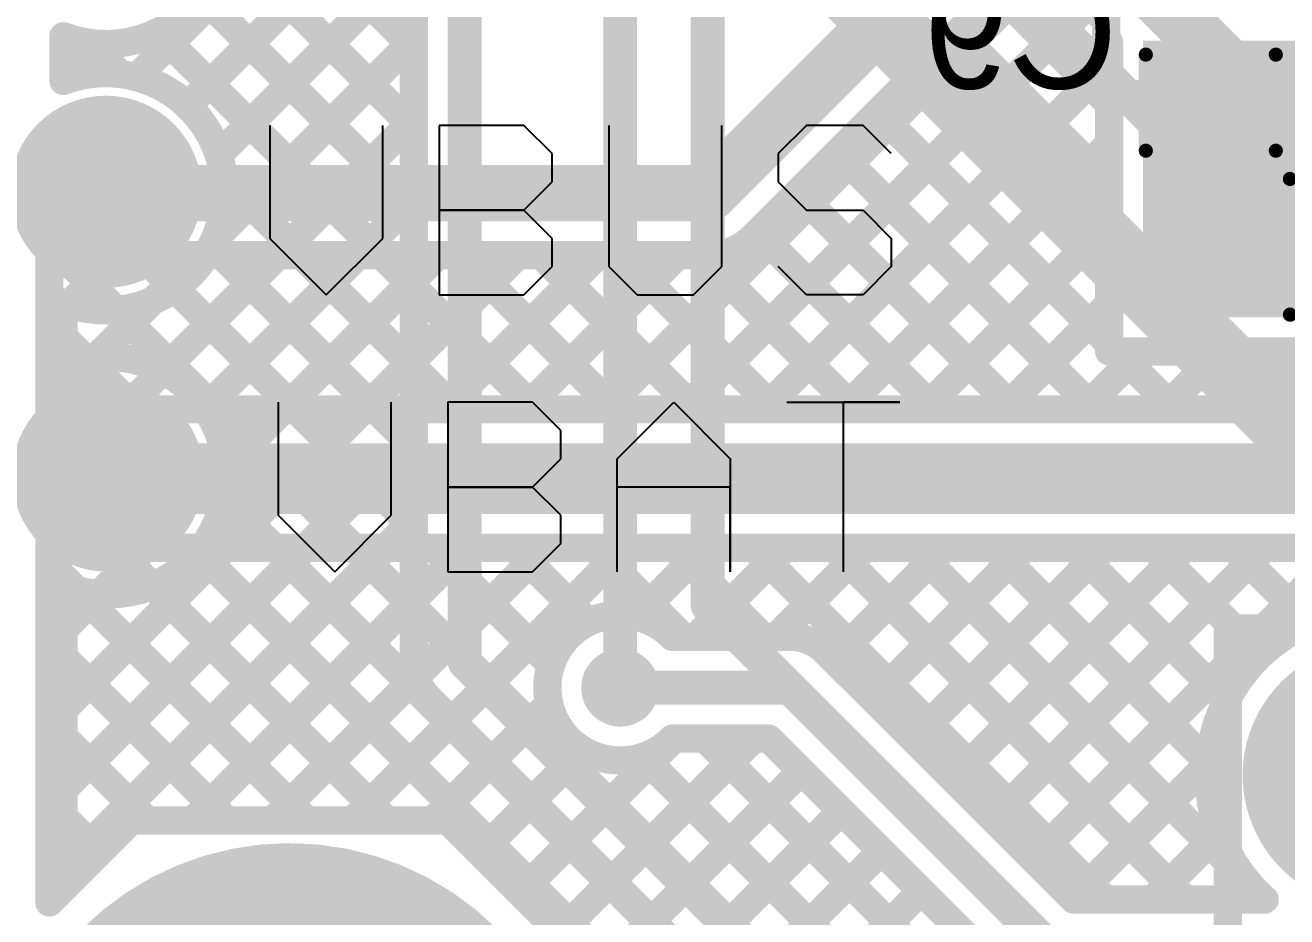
# Model space of a CAD drawing. Header units: millimetres. Extents: x 0.78 to 3.29, y 2.96 to 5.31.
# Drawn here: x 1.0095 to 1.4559, y 3.1559 to 3.4714 of the extents above; entities that cross this region are included whole.
import ezdxf

# ---------------------------------------------------------------- set-up
doc = ezdxf.new("R2010")
doc.units = ezdxf.units.MM
doc.header["$MEASUREMENT"] = 0
for name, color, linetype in [('BottomLayer', 5, 'Continuous'), ('BottomOverlay', 54, 'Continuous'), ('BottomPaste', 16, 'Continuous'), ('BottomSolder', 6, 'Continuous'), ('MultiLayer', 9, 'Continuous'), ('PadHoleLayer', 156, 'Continuous'), ('TopLayer', 1, 'Continuous'), ('TopOverlay', 2, 'Continuous'), ('TopPaste', 8, 'Continuous'), ('TopSolder', 216, 'Continuous'), ('ViaHoleLayer', 16, 'Continuous')]:
    doc.layers.add(name, color=color, linetype=linetype)

# ---------------------------------------------------------------- blocks, each defined once
blk = doc.blocks.new('S______64')
at = {"layer": 'TopLayer', "const_width": 0.03}
blk.add_lwpolyline([(-0.015, 0, 1), (0.015, 0, 1)], format="xyb", close=True, dxfattribs=at)
at = {"layer": 'TopPaste', "const_width": 0.03}
blk.add_lwpolyline([(-0.015, 0, 1), (0.015, 0, 1)], format="xyb", close=True, dxfattribs=at)
at = {"layer": 'TopSolder', "const_width": 0.034}
blk.add_lwpolyline([(-0.017, 0, 1), (0.017, 0, 1)], format="xyb", close=True, dxfattribs=at)
blk = doc.blocks.new('S______65')
at = {"layer": 'TopLayer', "const_width": 0.03}
blk.add_lwpolyline([(-0.015, 0, 1), (0.015, 0, 1)], format="xyb", close=True, dxfattribs=at)
at = {"layer": 'TopPaste', "const_width": 0.03}
blk.add_lwpolyline([(-0.015, 0, 1), (0.015, 0, 1)], format="xyb", close=True, dxfattribs=at)
at = {"layer": 'TopSolder', "const_width": 0.034}
blk.add_lwpolyline([(-0.017, 0, 1), (0.017, 0, 1)], format="xyb", close=True, dxfattribs=at)
blk = doc.blocks.new('C__0603_B_68')
at = {"layer": 'BottomLayer'}
for points in [[(-0.045, 0.0175), (-0.045, -0.0175), (-0.015, 0.0175), (-0.015, -0.0175)], [(0.015, 0.0175), (0.015, -0.0175), (0.045, 0.0175), (0.045, -0.0175)]]:
    blk.add_solid(points, dxfattribs=at)
at = {"layer": 'BottomOverlay', "const_width": 0.005}
for points in [[(-0.05, 0.023), (-0.05, -0.023)], [(-0.05, 0.023), (-0.016, 0.023)], [(0.016, 0.023), (0.05, 0.023)], [(0.05, 0.023), (0.05, -0.023)], [(-0.05, -0.023), (-0.016, -0.023)], [(0.016, -0.023), (0.05, -0.023)]]:
    blk.add_lwpolyline(points, dxfattribs=at)
at = {"layer": 'BottomOverlay', "const_width": 0.0025}
for points in [[(-0.05125, 0.023, 1), (-0.04875, 0.023, 1)], [(-0.05125, 0.023, 1), (-0.04875, 0.023, 1)], [(-0.01725, 0.023, 1), (-0.01475, 0.023, 1)], [(0.01475, 0.023, 1), (0.01725, 0.023, 1)], [(0.04875, 0.023, 1), (0.05125, 0.023, 1)], [(0.04875, 0.023, 1), (0.05125, 0.023, 1)], [(-0.05125, -0.023, 1), (-0.04875, -0.023, 1)], [(-0.05125, -0.023, 1), (-0.04875, -0.023, 1)], [(-0.01725, -0.023, 1), (-0.01475, -0.023, 1)], [(0.01475, -0.023, 1), (0.01725, -0.023, 1)], [(0.04875, -0.023, 1), (0.05125, -0.023, 1)], [(0.04875, -0.023, 1), (0.05125, -0.023, 1)]]:
    blk.add_lwpolyline(points, format="xyb", close=True, dxfattribs=at)
at = {"layer": 'BottomPaste'}
for points in [[(-0.045, 0.0175), (-0.045, -0.0175), (-0.015, 0.0175), (-0.015, -0.0175)], [(0.015, 0.0175), (0.015, -0.0175), (0.045, 0.0175), (0.045, -0.0175)]]:
    blk.add_solid(points, dxfattribs=at)
at = {"layer": 'BottomSolder'}
for points in [[(-0.049, 0.0215), (-0.049, -0.0215), (-0.011, 0.0215), (-0.011, -0.0215)], [(0.011, 0.0215), (0.011, -0.0215), (0.049, 0.0215), (0.049, -0.0215)]]:
    blk.add_solid(points, dxfattribs=at)
blk = doc.blocks.new('TC2030_IDC_69')
at = {"layer": 'BottomSolder', "const_width": 0.004}
for points in [[(-0.102, 0.1, 1), (-0.098, 0.1, 1)], [(0.023, 0.1, 1), (0.027, 0.1, 1)], [(0.098, 0.04, 1), (0.102, 0.04, 1)], [(-0.102, 0, 1), (-0.098, 0, 1)], [(0.098, -0.04, 1), (0.102, -0.04, 1)], [(-0.102, -0.1, 1), (-0.098, -0.1, 1)], [(0.023, -0.1, 1), (0.027, -0.1, 1)]]:
    blk.add_lwpolyline(points, format="xyb", close=True, dxfattribs=at)
at = {"layer": 'PadHoleLayer'}
for points, const_width in [([(-0.12338, 0.1, 1), (-0.07662, 0.1, 1)], 0.04675), ([(0.00162, 0.1, 1), (0.04838, 0.1, 1)], 0.04675), ([(0.09025, 0.04, 1), (0.10975, 0.04, 1)], 0.01951), ([(-0.10975, 0, 1), (-0.09025, 0, 1)], 0.01951), ([(0.09025, -0.04, 1), (0.10975, -0.04, 1)], 0.01951), ([(-0.12338, -0.1, 1), (-0.07662, -0.1, 1)], 0.04675), ([(0.00162, -0.1, 1), (0.04838, -0.1, 1)], 0.04675)]:
    blk.add_lwpolyline(points, format="xyb", close=True, dxfattribs=dict(at, const_width=const_width))
at = {"layer": 'TopLayer', "const_width": 0.01549}
for points in [[(-0.05775, 0.025, 1), (-0.04225, 0.025, 1)], [(-0.00775, 0.025, 1), (0.00775, 0.025, 1)], [(0.04225, 0.025, 1), (0.05775, 0.025, 1)], [(-0.05775, -0.025, 1), (-0.04225, -0.025, 1)], [(-0.05775, -0.025, 1), (-0.04225, -0.025, 1)], [(-0.00775, -0.025, 1), (0.00775, -0.025, 1)], [(0.04225, -0.025, 1), (0.05775, -0.025, 1)]]:
    blk.add_lwpolyline(points, format="xyb", close=True, dxfattribs=at)
at = {"layer": 'TopOverlay', "const_width": 0.01}
for points in [[(-0.152, -0.152), (-0.152, 0.152)], [(0.126, 0.152), (-0.152, 0.152)], [(0.126, -0.152), (0.126, 0.152)], [(0.126, -0.152), (-0.152, -0.152)]]:
    blk.add_lwpolyline(points, dxfattribs=at)
at = {"layer": 'TopOverlay'}
for points, const_width in [([(-0.1545, 0.152, 1), (-0.1495, 0.152, 1)], 0.005), ([(-0.1545, 0.152, 1), (-0.1495, 0.152, 1)], 0.005), ([(0.1235, 0.152, 1), (0.1285, 0.152, 1)], 0.005), ([(0.1235, 0.152, 1), (0.1285, 0.152, 1)], 0.005), ([(-0.0376, -0.057, 1), (-0.0504, -0.057, 1)], 0.01), ([(-0.0529, -0.057, 1), (-0.0479, -0.057, 1)], 0.005), ([(-0.0401, -0.057, 1), (-0.0351, -0.057, 1)], 0.005), ([(-0.1545, -0.152, 1), (-0.1495, -0.152, 1)], 0.005), ([(-0.1545, -0.152, 1), (-0.1495, -0.152, 1)], 0.005), ([(0.1235, -0.152, 1), (0.1285, -0.152, 1)], 0.005), ([(0.1235, -0.152, 1), (0.1285, -0.152, 1)], 0.005)]:
    blk.add_lwpolyline(points, format="xyb", close=True, dxfattribs=dict(at, const_width=const_width))
at = {"layer": 'TopPaste', "const_width": 0.01549}
for points in [[(-0.05775, 0.025, 1), (-0.04225, 0.025, 1)], [(-0.00775, 0.025, 1), (0.00775, 0.025, 1)], [(0.04225, 0.025, 1), (0.05775, 0.025, 1)], [(-0.05775, -0.025, 1), (-0.04225, -0.025, 1)], [(-0.05775, -0.025, 1), (-0.04225, -0.025, 1)], [(-0.00775, -0.025, 1), (0.00775, -0.025, 1)], [(0.04225, -0.025, 1), (0.05775, -0.025, 1)]]:
    blk.add_lwpolyline(points, format="xyb", close=True, dxfattribs=at)
at = {"layer": 'TopSolder'}
for points, const_width in [([(-0.102, 0.1, 1), (-0.098, 0.1, 1)], 0.004), ([(0.023, 0.1, 1), (0.027, 0.1, 1)], 0.004), ([(-0.05975, 0.025, 1), (-0.04025, 0.025, 1)], 0.01949), ([(-0.00975, 0.025, 1), (0.00975, 0.025, 1)], 0.01949), ([(0.04025, 0.025, 1), (0.05975, 0.025, 1)], 0.01949), ([(0.098, 0.04, 1), (0.102, 0.04, 1)], 0.004), ([(-0.102, 0, 1), (-0.098, 0, 1)], 0.004), ([(-0.05975, -0.025, 1), (-0.04025, -0.025, 1)], 0.01949), ([(-0.05975, -0.025, 1), (-0.04025, -0.025, 1)], 0.01949), ([(-0.00975, -0.025, 1), (0.00975, -0.025, 1)], 0.01949), ([(0.04025, -0.025, 1), (0.05975, -0.025, 1)], 0.01949), ([(0.098, -0.04, 1), (0.102, -0.04, 1)], 0.004), ([(-0.102, -0.1, 1), (-0.098, -0.1, 1)], 0.004), ([(0.023, -0.1, 1), (0.027, -0.1, 1)], 0.004)]:
    blk.add_lwpolyline(points, format="xyb", close=True, dxfattribs=dict(at, const_width=const_width))
blk = doc.blocks.new('R__0603_B_94')
at = {"layer": 'BottomLayer'}
for points in [[(-0.045, 0.0175), (-0.045, -0.0175), (-0.015, 0.0175), (-0.015, -0.0175)], [(0.015, 0.0175), (0.015, -0.0175), (0.045, 0.0175), (0.045, -0.0175)]]:
    blk.add_solid(points, dxfattribs=at)
at = {"layer": 'BottomOverlay', "const_width": 0.005}
for points in [[(-0.05, 0.024), (-0.05, -0.024)], [(-0.016, 0.024), (-0.05, 0.024)], [(0.05, 0.024), (0.016, 0.024)], [(0.05, 0.024), (0.05, -0.024)], [(-0.016, -0.024), (-0.05, -0.024)], [(0.05, -0.024), (0.016, -0.024)]]:
    blk.add_lwpolyline(points, dxfattribs=at)
at = {"layer": 'BottomOverlay', "const_width": 0.0025}
for points in [[(-0.05125, 0.024, 1), (-0.04875, 0.024, 1)], [(-0.05125, 0.024, 1), (-0.04875, 0.024, 1)], [(-0.01725, 0.024, 1), (-0.01475, 0.024, 1)], [(0.01475, 0.024, 1), (0.01725, 0.024, 1)], [(0.04875, 0.024, 1), (0.05125, 0.024, 1)], [(0.04875, 0.024, 1), (0.05125, 0.024, 1)], [(-0.05125, -0.024, 1), (-0.04875, -0.024, 1)], [(-0.05125, -0.024, 1), (-0.04875, -0.024, 1)], [(-0.01725, -0.024, 1), (-0.01475, -0.024, 1)], [(0.01475, -0.024, 1), (0.01725, -0.024, 1)], [(0.04875, -0.024, 1), (0.05125, -0.024, 1)], [(0.04875, -0.024, 1), (0.05125, -0.024, 1)]]:
    blk.add_lwpolyline(points, format="xyb", close=True, dxfattribs=at)
at = {"layer": 'BottomPaste'}
for points in [[(-0.045, 0.0175), (-0.045, -0.0175), (-0.015, 0.0175), (-0.015, -0.0175)], [(0.015, 0.0175), (0.015, -0.0175), (0.045, 0.0175), (0.045, -0.0175)]]:
    blk.add_solid(points, dxfattribs=at)
at = {"layer": 'BottomSolder'}
for points in [[(-0.049, 0.0215), (-0.049, -0.0215), (-0.011, 0.0215), (-0.011, -0.0215)], [(0.011, 0.0215), (0.011, -0.0215), (0.049, 0.0215), (0.049, -0.0215)]]:
    blk.add_solid(points, dxfattribs=at)

msp = doc.modelspace()

# ---------------------------------------------------------------- linework, layer by layer
at = {"layer": 'BottomLayer'}
for points, const_width in [([(1.2515, 3.412), (1.3485, 3.509)], 0.02), ([(1.21418, 3.3355), (1.36568, 3.487)], 0.01), ([(1.2671, 3.39648), (1.35762, 3.487)], 0.01), ([(1.24246, 3.3355), (1.38945, 3.48249)], 0.01), ([(1.35361, 3.483), (1.393, 3.44361)], 0.01), ([(1.38297, 3.48193), (1.392, 3.4729)], 0.01), ([(1.392, 3.4655), (1.392, 3.48318)], 0.01), ([(1.33947, 3.46886), (1.393, 3.41533)], 0.01), ([(1.393, 3.356), (1.393, 3.4655)], 0.01), ([(1.27075, 3.3355), (1.393, 3.45775)], 0.01), ([(1.32533, 3.45471), (1.393, 3.38704)], 0.01), ([(1.4015, 3.447), (1.429, 3.447)], 0.01), ([(1.31119, 3.44057), (1.393, 3.35876)], 0.01), ([(1.29903, 3.3355), (1.393, 3.42947)], 0.01), ([(1.29704, 3.42643), (1.38797, 3.3355)], 0.01), ([(1.038, 3.412), (1.2515, 3.412)], 0.02), ([(1.2829, 3.41229), (1.35969, 3.3355)], 0.01), ([(1.32732, 3.3355), (1.393, 3.40118)], 0.01), ([(1.32732, 3.3355), (1.393, 3.40118)], 0.01), ([(1.26876, 3.39815), (1.33141, 3.3355)], 0.01), ([(1.018, 3.32727), (1.018, 3.39573)], 0.01), ([(1.018, 3.39435), (1.07685, 3.3355)], 0.01), ([(1.018, 3.33731), (1.07069, 3.39)], 0.01), ([(1.04483, 3.33586), (1.09897, 3.39)], 0.01), ([(1.05093, 3.3897), (1.10513, 3.3355)], 0.01), ([(1.05144, 3.39), (1.2515, 3.39)], 0.01), ([(1.07276, 3.3355), (1.12726, 3.39)], 0.01), ([(1.07892, 3.39), (1.13342, 3.3355)], 0.01), ([(1.10104, 3.3355), (1.15554, 3.39)], 0.01), ([(1.1072, 3.39), (1.1617, 3.3355)], 0.01), ([(1.12933, 3.3355), (1.18383, 3.39)], 0.01), ([(1.13548, 3.39), (1.18998, 3.3355)], 0.01), ([(1.15761, 3.3355), (1.21211, 3.39)], 0.01), ([(1.16377, 3.39), (1.21827, 3.3355)], 0.01), ([(1.1859, 3.3355), (1.2404, 3.39)], 0.01), ([(1.19205, 3.39), (1.24655, 3.3355)], 0.01), ([(1.22034, 3.39), (1.27484, 3.3355)], 0.01), ([(1.24862, 3.39), (1.30312, 3.3355)], 0.01), ([(1.018, 3.36559), (1.03863, 3.38623)], 0.01), ([(1.3556, 3.3355), (1.393, 3.3729)], 0.01), ([(1.018, 3.36606), (1.04856, 3.3355)], 0.01), ([(1.393, 3.35876), (1.39576, 3.356)], 0.01), ([(1.38389, 3.3355), (1.40439, 3.356)], 0.01), ([(1.393, 3.356), (1.52282, 3.356)], 0.01), ([(1.39576, 3.356), (1.41626, 3.3355)], 0.01), ([(1.41217, 3.3355), (1.43267, 3.356)], 0.01), ([(1.42404, 3.356), (1.44454, 3.3355)], 0.01), ([(1.44045, 3.3355), (1.46095, 3.356)], 0.01), ([(1.45233, 3.356), (1.47283, 3.3355)], 0.01), ([(1.018, 3.33778), (1.02348, 3.3323)], 0.01), ([(1.04602, 3.3355), (1.534, 3.3355)], 0.01), ([(1.038, 3.311), (1.534, 3.311)], 0.025), ([(1.018, 3.161), (1.018, 3.29473)], 0.01), ([(1.018, 3.28074), (1.02564, 3.28838)], 0.01), ([(1.018, 3.25246), (1.05204, 3.2865)], 0.01), ([(1.018, 3.22417), (1.08033, 3.2865)], 0.01), ([(1.018, 3.19589), (1.10861, 3.2865)], 0.01), ([(1.018, 3.1676), (1.1369, 3.2865)], 0.01), ([(1.04197, 3.28553), (1.13749, 3.19)], 0.01), ([(1.04602, 3.2865), (1.52385, 3.2865)], 0.01), ([(1.06868, 3.19), (1.16518, 3.2865)], 0.01), ([(1.06928, 3.2865), (1.34278, 3.013)], 0.01), ([(1.09696, 3.19), (1.19346, 3.2865)], 0.01), ([(1.09756, 3.2865), (1.37106, 3.013)], 0.01), ([(1.12525, 3.19), (1.22175, 3.2865)], 0.01), ([(1.12585, 3.2865), (1.39935, 3.013)], 0.01), ([(1.15413, 3.2865), (1.19553, 3.2451)], 0.01), ([(1.18242, 3.2865), (1.20873, 3.26019)], 0.01), ([(1.2107, 3.2865), (1.2422, 3.255)], 0.01), ([(1.22568, 3.26215), (1.25003, 3.2865)], 0.01), ([(1.23898, 3.2865), (1.27048, 3.255)], 0.01), ([(1.24682, 3.255), (1.27832, 3.2865)], 0.01), ([(1.24682, 3.255), (1.27832, 3.2865)], 0.01), ([(1.26727, 3.2865), (1.39177, 3.162)], 0.01), ([(1.2751, 3.255), (1.3066, 3.2865)], 0.01), ([(1.29542, 3.24704), (1.33489, 3.2865)], 0.01), ([(1.29555, 3.2865), (1.42005, 3.162)], 0.01), ([(1.30956, 3.23289), (1.36317, 3.2865)], 0.01), ([(1.3237, 3.21875), (1.39145, 3.2865)], 0.01), ([(1.32384, 3.2865), (1.44147, 3.16886)], 0.01), ([(1.33785, 3.20461), (1.41974, 3.2865)], 0.01), ([(1.35199, 3.19047), (1.44802, 3.2865)], 0.01), ([(1.35212, 3.2865), (1.4284, 3.21022)], 0.01), ([(1.36613, 3.17632), (1.47631, 3.2865)], 0.01), ([(1.38041, 3.2865), (1.43451, 3.23239)], 0.01), ([(1.40869, 3.2865), (1.44657, 3.24862)], 0.01), ([(1.43697, 3.2865), (1.46359, 3.25989)], 0.01), ([(1.018, 3.28121), (1.10921, 3.19)], 0.01), ([(1.23846, 3.255), (1.28, 3.255)], 0.01), ([(1.018, 3.25293), (1.08093, 3.19)], 0.01), ([(1.29275, 3.2497), (1.38046, 3.162)], 0.01), ([(1.22, 3.237), (1.28, 3.237)], 0.012), ([(1.28, 3.237), (1.373, 3.144)], 0.012), ([(1.15353, 3.19), (1.19485, 3.23132)], 0.01), ([(1.018, 3.22464), (1.05264, 3.19)], 0.01), ([(1.18455, 3.16445), (1.2391, 3.219)], 0.01), ([(1.19869, 3.15031), (1.26739, 3.219)], 0.01), ([(1.23846, 3.219), (1.27254, 3.219)], 0.01), ([(1.24992, 3.219), (1.45592, 3.013)], 0.01), ([(1.27254, 3.219), (1.36025, 3.1313)], 0.01), ([(1.17041, 3.17859), (1.20672, 3.2149)], 0.01), ([(1.17041, 3.17859), (1.20672, 3.2149)], 0.01), ([(1.2281, 3.21253), (1.42763, 3.013)], 0.01), ([(1.38027, 3.16218), (1.42841, 3.21032)], 0.01), ([(1.21283, 3.13617), (1.28411, 3.20744)], 0.01), ([(1.018, 3.19636), (1.03568, 3.17868)], 0.01), ([(1.215, 3.11005), (1.29825, 3.1933)], 0.01), ([(1.018, 3.161), (1.047, 3.19)], 0.01), ([(1.047, 3.19), (1.159, 3.19)], 0.01), ([(1.159, 3.19), (1.215, 3.134)], 0.01), ([(1.40838, 3.162), (1.43192, 3.18555)], 0.01), ([(1.215, 3.08176), (1.31239, 3.17915)], 0.01), ([(1.018, 3.16807), (1.02154, 3.16454)], 0.01), ([(1.215, 3.05348), (1.32653, 3.16501)], 0.01), ([(1.43666, 3.162), (1.44241, 3.16775)], 0.01), ([(1.38046, 3.162), (1.44807, 3.162)], 0.01)]:
    msp.add_lwpolyline(points, dxfattribs=dict(at, const_width=const_width))
for points, const_width in [([(1.3895, 3.4729, 1), (1.3945, 3.4729, 1)], 0.005), ([(1.33697, 3.46886, 1), (1.34197, 3.46886, 1)], 0.005), ([(1.3895, 3.4655, 1), (1.3945, 3.4655, 1)], 0.005), ([(1.3905, 3.4655, 1), (1.3955, 3.4655, 1)], 0.005), ([(1.32283, 3.45471, 1), (1.32783, 3.45471, 1)], 0.005), ([(1.3905, 3.45775, 1), (1.3955, 3.45775, 1)], 0.005), ([(1.399, 3.447, 1), (1.404, 3.447, 1)], 0.005), ([(1.4265, 3.447, 1), (1.4315, 3.447, 1)], 0.005), ([(1.3905, 3.44361, 1), (1.3955, 3.44361, 1)], 0.005), ([(1.30869, 3.44057, 1), (1.31369, 3.44057, 1)], 0.005), ([(1.3905, 3.42947, 1), (1.3955, 3.42947, 1)], 0.005), ([(1.29454, 3.42643, 1), (1.29954, 3.42643, 1)], 0.005), ([(1.03111, 3.412, 1), (1.04489, 3.412, 1)], 0.01378), ([(1.033, 3.412, 1), (1.043, 3.412, 1)], 0.01), ([(1.2465, 3.412, 1), (1.2565, 3.412, 1)], 0.01), ([(1.2465, 3.412, 1), (1.2565, 3.412, 1)], 0.01), ([(1.3905, 3.41533, 1), (1.3955, 3.41533, 1)], 0.005), ([(1.2804, 3.41229, 1), (1.2854, 3.41229, 1)], 0.005), ([(1.3905, 3.40118, 1), (1.3955, 3.40118, 1)], 0.005), ([(1.3905, 3.40118, 1), (1.3955, 3.40118, 1)], 0.005), ([(1.26626, 3.39815, 1), (1.27126, 3.39815, 1)], 0.005), ([(1.0155, 3.39573, 1), (1.0205, 3.39573, 1)], 0.005), ([(1.0155, 3.39573, 1), (1.0205, 3.39573, 1)], 0.005), ([(1.0155, 3.39435, 1), (1.0205, 3.39435, 1)], 0.005), ([(1.26456, 3.39644, 1), (1.26956, 3.39644, 1)], 0.005), ([(1.2646, 3.39648, 1), (1.2696, 3.39648, 1)], 0.005), ([(1.2646, 3.39648, 1), (1.2696, 3.39648, 1)], 0.005), ([(1.04843, 3.3897, 1), (1.05343, 3.3897, 1)], 0.005), ([(1.04894, 3.39, 1), (1.05394, 3.39, 1)], 0.005), ([(1.04894, 3.39, 1), (1.05394, 3.39, 1)], 0.005), ([(1.06819, 3.39, 1), (1.07319, 3.39, 1)], 0.005), ([(1.07642, 3.39, 1), (1.08142, 3.39, 1)], 0.005), ([(1.09647, 3.39, 1), (1.10147, 3.39, 1)], 0.005), ([(1.1047, 3.39, 1), (1.1097, 3.39, 1)], 0.005), ([(1.12476, 3.39, 1), (1.12976, 3.39, 1)], 0.005), ([(1.13298, 3.39, 1), (1.13798, 3.39, 1)], 0.005), ([(1.15304, 3.39, 1), (1.15804, 3.39, 1)], 0.005), ([(1.16127, 3.39, 1), (1.16627, 3.39, 1)], 0.005), ([(1.18133, 3.39, 1), (1.18633, 3.39, 1)], 0.005), ([(1.18955, 3.39, 1), (1.19455, 3.39, 1)], 0.005), ([(1.20961, 3.39, 1), (1.21461, 3.39, 1)], 0.005), ([(1.21784, 3.39, 1), (1.22284, 3.39, 1)], 0.005), ([(1.2379, 3.39, 1), (1.2429, 3.39, 1)], 0.005), ([(1.24612, 3.39, 1), (1.25112, 3.39, 1)], 0.005), ([(1.249, 3.39, 1), (1.254, 3.39, 1)], 0.005), ([(1.249, 3.39, 1), (1.254, 3.39, 1)], 0.005), ([(1.249, 3.39, 1), (1.254, 3.39, 1)], 0.005), ([(1.03613, 3.38623, 1), (1.04113, 3.38623, 1)], 0.005), ([(1.3905, 3.38704, 1), (1.3955, 3.38704, 1)], 0.005), ([(1.3905, 3.3729, 1), (1.3955, 3.3729, 1)], 0.005), ([(1.0155, 3.36606, 1), (1.0205, 3.36606, 1)], 0.005), ([(1.0155, 3.36559, 1), (1.0205, 3.36559, 1)], 0.005), ([(1.3905, 3.35876, 1), (1.3955, 3.35876, 1)], 0.005), ([(1.3905, 3.35876, 1), (1.3955, 3.35876, 1)], 0.005), ([(1.3905, 3.356, 1), (1.3955, 3.356, 1)], 0.005), ([(1.3905, 3.356, 1), (1.3955, 3.356, 1)], 0.005), ([(1.39326, 3.356, 1), (1.39826, 3.356, 1)], 0.005), ([(1.39326, 3.356, 1), (1.39826, 3.356, 1)], 0.005), ([(1.40189, 3.356, 1), (1.40689, 3.356, 1)], 0.005), ([(1.42154, 3.356, 1), (1.42654, 3.356, 1)], 0.005), ([(1.43017, 3.356, 1), (1.43517, 3.356, 1)], 0.005), ([(1.44983, 3.356, 1), (1.45483, 3.356, 1)], 0.005), ([(1.0155, 3.33778, 1), (1.0205, 3.33778, 1)], 0.005), ([(1.0155, 3.33731, 1), (1.0205, 3.33731, 1)], 0.005), ([(1.04233, 3.33586, 1), (1.04733, 3.33586, 1)], 0.005), ([(1.04352, 3.3355, 1), (1.04852, 3.3355, 1)], 0.005), ([(1.04352, 3.3355, 1), (1.04852, 3.3355, 1)], 0.005), ([(1.04606, 3.3355, 1), (1.05106, 3.3355, 1)], 0.005), ([(1.07026, 3.3355, 1), (1.07526, 3.3355, 1)], 0.005), ([(1.07435, 3.3355, 1), (1.07935, 3.3355, 1)], 0.005), ([(1.09854, 3.3355, 1), (1.10354, 3.3355, 1)], 0.005), ([(1.10263, 3.3355, 1), (1.10763, 3.3355, 1)], 0.005), ([(1.12683, 3.3355, 1), (1.13183, 3.3355, 1)], 0.005), ([(1.13092, 3.3355, 1), (1.13592, 3.3355, 1)], 0.005), ([(1.15511, 3.3355, 1), (1.16011, 3.3355, 1)], 0.005), ([(1.1592, 3.3355, 1), (1.1642, 3.3355, 1)], 0.005), ([(1.1834, 3.3355, 1), (1.1884, 3.3355, 1)], 0.005), ([(1.18748, 3.3355, 1), (1.19248, 3.3355, 1)], 0.005), ([(1.21168, 3.3355, 1), (1.21668, 3.3355, 1)], 0.005), ([(1.21577, 3.3355, 1), (1.22077, 3.3355, 1)], 0.005), ([(1.23996, 3.3355, 1), (1.24496, 3.3355, 1)], 0.005), ([(1.24405, 3.3355, 1), (1.24905, 3.3355, 1)], 0.005), ([(1.26825, 3.3355, 1), (1.27325, 3.3355, 1)], 0.005), ([(1.27234, 3.3355, 1), (1.27734, 3.3355, 1)], 0.005), ([(1.29653, 3.3355, 1), (1.30153, 3.3355, 1)], 0.005), ([(1.30062, 3.3355, 1), (1.30562, 3.3355, 1)], 0.005), ([(1.32482, 3.3355, 1), (1.32982, 3.3355, 1)], 0.005), ([(1.32482, 3.3355, 1), (1.32982, 3.3355, 1)], 0.005), ([(1.32891, 3.3355, 1), (1.33391, 3.3355, 1)], 0.005), ([(1.3531, 3.3355, 1), (1.3581, 3.3355, 1)], 0.005), ([(1.35719, 3.3355, 1), (1.36219, 3.3355, 1)], 0.005), ([(1.38139, 3.3355, 1), (1.38639, 3.3355, 1)], 0.005), ([(1.38547, 3.3355, 1), (1.39047, 3.3355, 1)], 0.005), ([(1.40967, 3.3355, 1), (1.41467, 3.3355, 1)], 0.005), ([(1.41376, 3.3355, 1), (1.41876, 3.3355, 1)], 0.005), ([(1.43795, 3.3355, 1), (1.44295, 3.3355, 1)], 0.005), ([(1.44204, 3.3355, 1), (1.44704, 3.3355, 1)], 0.005), ([(1.02098, 3.3323, 1), (1.02598, 3.3323, 1)], 0.005), ([(1.0155, 3.32727, 1), (1.0205, 3.32727, 1)], 0.005), ([(1.0155, 3.32727, 1), (1.0205, 3.32727, 1)], 0.005), ([(1.03111, 3.311, 1), (1.04489, 3.311, 1)], 0.01378), ([(1.03175, 3.311, 1), (1.04425, 3.311, 1)], 0.0125), ([(1.0155, 3.29473, 1), (1.0205, 3.29473, 1)], 0.005), ([(1.0155, 3.29473, 1), (1.0205, 3.29473, 1)], 0.005), ([(1.02314, 3.28838, 1), (1.02814, 3.28838, 1)], 0.005), ([(1.03947, 3.28553, 1), (1.04447, 3.28553, 1)], 0.005), ([(1.04352, 3.2865, 1), (1.04852, 3.2865, 1)], 0.005), ([(1.04352, 3.2865, 1), (1.04852, 3.2865, 1)], 0.005), ([(1.04954, 3.2865, 1), (1.05454, 3.2865, 1)], 0.005), ([(1.06678, 3.2865, 1), (1.07178, 3.2865, 1)], 0.005), ([(1.07783, 3.2865, 1), (1.08283, 3.2865, 1)], 0.005), ([(1.09506, 3.2865, 1), (1.10006, 3.2865, 1)], 0.005), ([(1.10611, 3.2865, 1), (1.11111, 3.2865, 1)], 0.005), ([(1.12335, 3.2865, 1), (1.12835, 3.2865, 1)], 0.005), ([(1.1344, 3.2865, 1), (1.1394, 3.2865, 1)], 0.005), ([(1.15163, 3.2865, 1), (1.15663, 3.2865, 1)], 0.005), ([(1.16268, 3.2865, 1), (1.16768, 3.2865, 1)], 0.005), ([(1.17992, 3.2865, 1), (1.18492, 3.2865, 1)], 0.005), ([(1.19096, 3.2865, 1), (1.19596, 3.2865, 1)], 0.005), ([(1.2082, 3.2865, 1), (1.2132, 3.2865, 1)], 0.005), ([(1.21925, 3.2865, 1), (1.22425, 3.2865, 1)], 0.005), ([(1.23648, 3.2865, 1), (1.24148, 3.2865, 1)], 0.005), ([(1.24753, 3.2865, 1), (1.25253, 3.2865, 1)], 0.005), ([(1.26477, 3.2865, 1), (1.26977, 3.2865, 1)], 0.005), ([(1.27582, 3.2865, 1), (1.28082, 3.2865, 1)], 0.005), ([(1.27582, 3.2865, 1), (1.28082, 3.2865, 1)], 0.005), ([(1.29305, 3.2865, 1), (1.29805, 3.2865, 1)], 0.005), ([(1.3041, 3.2865, 1), (1.3091, 3.2865, 1)], 0.005), ([(1.32134, 3.2865, 1), (1.32634, 3.2865, 1)], 0.005), ([(1.33239, 3.2865, 1), (1.33739, 3.2865, 1)], 0.005), ([(1.34962, 3.2865, 1), (1.35462, 3.2865, 1)], 0.005), ([(1.36067, 3.2865, 1), (1.36567, 3.2865, 1)], 0.005), ([(1.37791, 3.2865, 1), (1.38291, 3.2865, 1)], 0.005), ([(1.38895, 3.2865, 1), (1.39395, 3.2865, 1)], 0.005), ([(1.40619, 3.2865, 1), (1.41119, 3.2865, 1)], 0.005), ([(1.41724, 3.2865, 1), (1.42224, 3.2865, 1)], 0.005), ([(1.43447, 3.2865, 1), (1.43947, 3.2865, 1)], 0.005), ([(1.44552, 3.2865, 1), (1.45052, 3.2865, 1)], 0.005), ([(1.0155, 3.28121, 1), (1.0205, 3.28121, 1)], 0.005), ([(1.0155, 3.28074, 1), (1.0205, 3.28074, 1)], 0.005), ([(1.20623, 3.26019, 1), (1.21123, 3.26019, 1)], 0.005), ([(1.22318, 3.26215, 1), (1.22818, 3.26215, 1)], 0.005), ([(1.23595, 3.255, 1), (1.24096, 3.255, 1)], 0.005), ([(1.23595, 3.255, 1), (1.24096, 3.255, 1)], 0.005), ([(1.2397, 3.255, 1), (1.2447, 3.255, 1)], 0.005), ([(1.24432, 3.255, 1), (1.24932, 3.255, 1)], 0.005), ([(1.24432, 3.255, 1), (1.24932, 3.255, 1)], 0.005), ([(1.26798, 3.255, 1), (1.27298, 3.255, 1)], 0.005), ([(1.2726, 3.255, 1), (1.2776, 3.255, 1)], 0.005), ([(1.2775, 3.255, 1), (1.2825, 3.255, 1)], 0.005), ([(1.2775, 3.255, 1), (1.2825, 3.255, 1)], 0.005), ([(1.2775, 3.255, 1), (1.2825, 3.255, 1)], 0.005), ([(1.0155, 3.25293, 1), (1.0205, 3.25293, 1)], 0.005), ([(1.0155, 3.25246, 1), (1.0205, 3.25246, 1)], 0.005), ([(1.29023, 3.24973, 1), (1.29523, 3.24973, 1)], 0.005), ([(1.29025, 3.2497, 1), (1.29525, 3.2497, 1)], 0.005), ([(1.29025, 3.2497, 1), (1.29525, 3.2497, 1)], 0.005), ([(1.19303, 3.2451, 1), (1.19803, 3.2451, 1)], 0.005), ([(1.21311, 3.237, 1), (1.22689, 3.237, 1)], 0.01378), ([(1.29292, 3.24704, 1), (1.29792, 3.24704, 1)], 0.005), ([(1.44407, 3.24862, 1), (1.44907, 3.24862, 1)], 0.005), ([(1.217, 3.237, 1), (1.223, 3.237, 1)], 0.006), ([(1.277, 3.237, 1), (1.283, 3.237, 1)], 0.006), ([(1.277, 3.237, 1), (1.283, 3.237, 1)], 0.006), ([(1.30706, 3.23289, 1), (1.31206, 3.23289, 1)], 0.005), ([(1.43201, 3.23239, 1), (1.43701, 3.23239, 1)], 0.005), ([(1.19235, 3.23132, 1), (1.19735, 3.23132, 1)], 0.005), ([(1.0155, 3.22464, 1), (1.0205, 3.22464, 1)], 0.005), ([(1.0155, 3.22417, 1), (1.0205, 3.22417, 1)], 0.005), ([(1.23595, 3.219, 1), (1.24096, 3.219, 1)], 0.005), ([(1.23595, 3.219, 1), (1.24096, 3.219, 1)], 0.005), ([(1.2366, 3.219, 1), (1.2416, 3.219, 1)], 0.005), ([(1.24742, 3.219, 1), (1.25242, 3.219, 1)], 0.005), ([(1.26489, 3.219, 1), (1.26989, 3.219, 1)], 0.005), ([(1.27004, 3.219, 1), (1.27504, 3.219, 1)], 0.005), ([(1.27004, 3.219, 1), (1.27504, 3.219, 1)], 0.005), ([(1.3212, 3.21875, 1), (1.3262, 3.21875, 1)], 0.005), ([(1.20422, 3.2149, 1), (1.20922, 3.2149, 1)], 0.005), ([(1.20422, 3.2149, 1), (1.20922, 3.2149, 1)], 0.005), ([(1.2256, 3.21253, 1), (1.2306, 3.21253, 1)], 0.005), ([(1.4259, 3.21022, 1), (1.4309, 3.21022, 1)], 0.005), ([(1.42591, 3.21032, 1), (1.43091, 3.21032, 1)], 0.005), ([(1.28161, 3.20744, 1), (1.28661, 3.20744, 1)], 0.005), ([(1.33535, 3.20461, 1), (1.34035, 3.20461, 1)], 0.005), ([(1.0155, 3.19636, 1), (1.0205, 3.19636, 1)], 0.005), ([(1.0155, 3.19589, 1), (1.0205, 3.19589, 1)], 0.005), ([(1.29575, 3.1933, 1), (1.30075, 3.1933, 1)], 0.005), ([(1.0445, 3.19, 1), (1.0495, 3.19, 1)], 0.005), ([(1.0445, 3.19, 1), (1.0495, 3.19, 1)], 0.005), ([(1.05014, 3.19, 1), (1.05514, 3.19, 1)], 0.005), ([(1.06618, 3.19, 1), (1.07118, 3.19, 1)], 0.005), ([(1.07843, 3.19, 1), (1.08343, 3.19, 1)], 0.005), ([(1.09446, 3.19, 1), (1.09946, 3.19, 1)], 0.005), ([(1.10671, 3.19, 1), (1.11171, 3.19, 1)], 0.005), ([(1.12275, 3.19, 1), (1.12775, 3.19, 1)], 0.005), ([(1.13499, 3.19, 1), (1.13999, 3.19, 1)], 0.005), ([(1.15103, 3.19, 1), (1.15603, 3.19, 1)], 0.005), ([(1.1565, 3.19, 1), (1.1615, 3.19, 1)], 0.005), ([(1.1565, 3.19, 1), (1.1615, 3.19, 1)], 0.005), ([(1.34949, 3.19047, 1), (1.35449, 3.19047, 1)], 0.005), ([(1.42942, 3.18555, 1), (1.43442, 3.18555, 1)], 0.005), ([(1.03318, 3.17868, 1), (1.03818, 3.17868, 1)], 0.005), ([(1.16791, 3.17859, 1), (1.17291, 3.17859, 1)], 0.005), ([(1.16791, 3.17859, 1), (1.17291, 3.17859, 1)], 0.005), ([(1.30989, 3.17915, 1), (1.31489, 3.17915, 1)], 0.005), ([(1.36363, 3.17632, 1), (1.36863, 3.17632, 1)], 0.005), ([(1.053, 3.078, 1), (1.153, 3.078, 1)], 0.1), ([(1.0155, 3.16807, 1), (1.0205, 3.16807, 1)], 0.005), ([(1.0155, 3.1676, 1), (1.0205, 3.1676, 1)], 0.005), ([(1.01904, 3.16454, 1), (1.02404, 3.16454, 1)], 0.005), ([(1.18205, 3.16445, 1), (1.18705, 3.16445, 1)], 0.005), ([(1.32403, 3.16501, 1), (1.32903, 3.16501, 1)], 0.005), ([(1.43897, 3.16886, 1), (1.44397, 3.16886, 1)], 0.005), ([(1.43991, 3.16775, 1), (1.44491, 3.16775, 1)], 0.005), ([(1.0155, 3.161, 1), (1.0205, 3.161, 1)], 0.005), ([(1.0155, 3.161, 1), (1.0205, 3.161, 1)], 0.005), ([(1.37777, 3.16218, 1), (1.38277, 3.16218, 1)], 0.005), ([(1.37796, 3.162, 1), (1.38296, 3.162, 1)], 0.005), ([(1.37796, 3.162, 1), (1.38296, 3.162, 1)], 0.005), ([(1.38927, 3.162, 1), (1.39427, 3.162, 1)], 0.005), ([(1.40588, 3.162, 1), (1.41088, 3.162, 1)], 0.005), ([(1.41755, 3.162, 1), (1.42255, 3.162, 1)], 0.005), ([(1.43416, 3.162, 1), (1.43916, 3.162, 1)], 0.005), ([(1.44557, 3.162, 1), (1.45057, 3.162, 1)], 0.005), ([(1.44557, 3.162, 1), (1.45057, 3.162, 1)], 0.005)]:
    msp.add_lwpolyline(points, format="xyb", close=True, dxfattribs=dict(at, const_width=const_width))
at = {"layer": 'BottomLayer', "const_width": 0.01}
for points in [[(1.05144, 3.39, -0.375359), (1.018, 3.39573)], [(1.2671, 3.39648, -0.199566), (1.2515, 3.39)], [(1.26706, 3.39644, -0.198912), (1.2515, 3.39)], [(1.018, 3.32727, -0.310539), (1.04602, 3.3355)], [(1.04602, 3.2865, -0.310539), (1.018, 3.29473)], [(1.23846, 3.219, -2.457479), (1.23846, 3.255)], [(1.44807, 3.162, -1.547187), (1.54575, 3.206)], [(1.28, 3.255, -0.199396), (1.29275, 3.2497)], [(1.28, 3.255, -0.198912), (1.29273, 3.24973)]]:
    msp.add_lwpolyline(points, format="xyb", dxfattribs=at)
at = {"layer": 'BottomLayer'}
msp.add_solid([(1.51082, 3.466), (1.405, 3.466), (1.51082, 3.368), (1.405, 3.368)], dxfattribs=at)
at = {"layer": 'BottomSolder'}
for points, const_width in [([(1.21505, 3.237, 1), (1.22495, 3.237, 1)], 0.00991), ([(1.051, 3.078, 1), (1.155, 3.078, 1)], 0.104)]:
    msp.add_lwpolyline(points, format="xyb", close=True, dxfattribs=dict(at, const_width=const_width))
at = {"layer": 'MultiLayer'}
for points, const_width in [([(1.03111, 3.412, 1), (1.04489, 3.412, 1)], 0.01378), ([(1.03111, 3.311, 1), (1.04489, 3.311, 1)], 0.01378), ([(1.21311, 3.237, 1), (1.22689, 3.237, 1)], 0.01378), ([(1.053, 3.078, 1), (1.153, 3.078, 1)], 0.1)]:
    msp.add_lwpolyline(points, format="xyb", close=True, dxfattribs=dict(at, const_width=const_width))
at = {"layer": 'TopLayer'}
for points, const_width in [([(1.251, 3.266), (1.251, 3.8845)], 0.012), ([(1.22, 3.237), (1.22, 3.60749)], 0.012), ([(1.165, 3.246), (1.165, 3.56824)], 0.012), ([(1.05209, 3.55825), (1.147, 3.46334)], 0.01), ([(1.147, 3.246), (1.147, 3.56078)], 0.01), ([(1.287, 3.559), (1.626, 3.22)], 0.012), ([(1.04888, 3.45305), (1.147, 3.55116)], 0.01), ([(1.06699, 3.44287), (1.147, 3.52288)], 0.01), ([(1.27973, 3.50573), (1.495, 3.29047)], 0.025), ([(1.384, 3.50769), (1.61169, 3.28)], 0.02), ([(1.07976, 3.50229), (1.147, 3.43505)], 0.01), ([(1.07792, 3.42552), (1.147, 3.49459)], 0.01), ([(1.07187, 3.4819), (1.147, 3.40677)], 0.01), ([(1.05647, 3.46901), (1.147, 3.37848)], 0.01), ([(1.023, 3.45171), (1.023, 3.4675)], 0.01), ([(1.023, 3.45545), (1.03263, 3.46508)], 0.01), ([(1.03204, 3.46516), (1.04302, 3.45418)], 0.01), ([(1.07659, 3.3959), (1.147, 3.46631)], 0.01), ([(1.05819, 3.34922), (1.147, 3.43803)], 0.01), ([(1.0797, 3.4175), (1.147, 3.3502)], 0.01), ([(1.07322, 3.33597), (1.147, 3.40974)], 0.01), ([(1.07545, 3.39347), (1.147, 3.32192)], 0.01), ([(1.08062, 3.31508), (1.147, 3.38146)], 0.01), ([(1.06236, 3.37827), (1.147, 3.29363)], 0.01), ([(1.023, 3.35094), (1.023, 3.37325)], 0.01), ([(1.03447, 3.35378), (1.05458, 3.37389)], 0.01), ([(1.0417, 3.37064), (1.147, 3.26535)], 0.01), ([(1.023, 3.36106), (1.03082, 3.35325)], 0.01), ([(1.023, 3.22917), (1.147, 3.35317)], 0.01), ([(1.023, 3.20089), (1.147, 3.32489)], 0.01), ([(1.07998, 3.30408), (1.38464, 2.99942)], 0.01), ([(1.023, 3.1726), (1.147, 3.2966)], 0.01), ([(1.07085, 3.28493), (1.35635, 2.99942)], 0.01), ([(1.023, 3.166), (1.023, 3.27306)], 0.01), ([(1.05444, 3.27305), (1.13749, 3.19)], 0.01), ([(1.023, 3.25746), (1.03566, 3.27011)], 0.01), ([(1.02775, 3.27146), (1.10921, 3.19)], 0.01), ([(1.06868, 3.19), (1.147, 3.26832)], 0.01), ([(1.251, 3.266), (1.373, 3.144)], 0.012), ([(1.023, 3.24793), (1.08093, 3.19)], 0.01), ([(1.165, 3.246), (1.398, 3.013)], 0.012), ([(1.09696, 3.19), (1.14777, 3.2408)], 0.01), ([(1.1523, 3.23325), (1.38525, 3.0003)], 0.01), ([(1.12525, 3.19), (1.1604, 3.22515)], 0.01), ([(1.023, 3.21964), (1.05264, 3.19)], 0.01), ([(1.15353, 3.19), (1.17454, 3.21101)], 0.01), ([(1.17041, 3.17859), (1.18868, 3.19686)], 0.01), ([(1.023, 3.19136), (1.03568, 3.17868)], 0.01), ([(1.023, 3.166), (1.047, 3.19)], 0.01), ([(1.047, 3.19), (1.159, 3.19)], 0.01), ([(1.159, 3.19), (1.215, 3.134)], 0.01), ([(1.18455, 3.16445), (1.20282, 3.18272)], 0.01), ([(1.18455, 3.16445), (1.20282, 3.18272)], 0.01), ([(1.19869, 3.15031), (1.21696, 3.16858)], 0.01), ([(1.21283, 3.13617), (1.23111, 3.15444)], 0.01)]:
    msp.add_lwpolyline(points, dxfattribs=dict(at, const_width=const_width))
at = {"layer": 'TopLayer', "const_width": 0.01}
for points in [[(1.08, 3.50673, -0.525707), (1.023, 3.4675)], [(1.023, 3.45171, -0.525707), (1.08, 3.41248)], [(1.08, 3.41248, -0.525707), (1.023, 3.37325)], [(1.023, 3.35094, -0.53171), (1.08073, 3.312)], [(1.08073, 3.312, -0.53171), (1.023, 3.27306)], [(1.1523, 3.23325, -0.199396), (1.147, 3.246)], [(1.15227, 3.23327, -0.198912), (1.147, 3.246)]]:
    msp.add_lwpolyline(points, format="xyb", dxfattribs=at)
at = {"layer": 'TopLayer'}
for points, const_width in [([(1.05397, 3.46901, 1), (1.05897, 3.46901, 1)], 0.005), ([(1.0205, 3.4675, 1), (1.0255, 3.4675, 1)], 0.005), ([(1.0205, 3.4675, 1), (1.0255, 3.4675, 1)], 0.005), ([(1.02954, 3.46516, 1), (1.03454, 3.46516, 1)], 0.005), ([(1.03013, 3.46508, 1), (1.03513, 3.46508, 1)], 0.005), ([(1.1445, 3.46631, 1), (1.1495, 3.46631, 1)], 0.005), ([(1.1445, 3.46334, 1), (1.1495, 3.46334, 1)], 0.005), ([(1.0205, 3.45545, 1), (1.0255, 3.45545, 1)], 0.005), ([(1.0205, 3.45171, 1), (1.0255, 3.45171, 1)], 0.005), ([(1.0205, 3.45171, 1), (1.0255, 3.45171, 1)], 0.005), ([(1.04052, 3.45418, 1), (1.04552, 3.45418, 1)], 0.005), ([(1.04638, 3.45305, 1), (1.05138, 3.45305, 1)], 0.005), ([(1.06449, 3.44287, 1), (1.06949, 3.44287, 1)], 0.005), ([(1.1445, 3.43803, 1), (1.1495, 3.43803, 1)], 0.005), ([(1.1445, 3.43505, 1), (1.1495, 3.43505, 1)], 0.005), ([(1.07542, 3.42552, 1), (1.08042, 3.42552, 1)], 0.005), ([(1.03111, 3.412, 1), (1.04489, 3.412, 1)], 0.01378), ([(1.0772, 3.4175, 1), (1.0822, 3.4175, 1)], 0.005), ([(1.0775, 3.41248, 1), (1.0825, 3.41248, 1)], 0.005), ([(1.0775, 3.41248, 1), (1.0825, 3.41248, 1)], 0.005), ([(1.1445, 3.40974, 1), (1.1495, 3.40974, 1)], 0.005), ([(1.1445, 3.40677, 1), (1.1495, 3.40677, 1)], 0.005), ([(1.07295, 3.39347, 1), (1.07795, 3.39347, 1)], 0.005), ([(1.07409, 3.3959, 1), (1.07909, 3.3959, 1)], 0.005), ([(1.1445, 3.38146, 1), (1.1495, 3.38146, 1)], 0.005), ([(1.05986, 3.37827, 1), (1.06486, 3.37827, 1)], 0.005), ([(1.1445, 3.37848, 1), (1.1495, 3.37848, 1)], 0.005), ([(1.0205, 3.37325, 1), (1.0255, 3.37325, 1)], 0.005), ([(1.0205, 3.37325, 1), (1.0255, 3.37325, 1)], 0.005), ([(1.0392, 3.37064, 1), (1.0442, 3.37064, 1)], 0.005), ([(1.05208, 3.37389, 1), (1.05708, 3.37389, 1)], 0.005), ([(1.0205, 3.36106, 1), (1.0255, 3.36106, 1)], 0.005), ([(1.02832, 3.35325, 1), (1.03332, 3.35325, 1)], 0.005), ([(1.03197, 3.35378, 1), (1.03697, 3.35378, 1)], 0.005), ([(1.1445, 3.35317, 1), (1.1495, 3.35317, 1)], 0.005), ([(1.0205, 3.35094, 1), (1.0255, 3.35094, 1)], 0.005), ([(1.0205, 3.35094, 1), (1.0255, 3.35094, 1)], 0.005), ([(1.05569, 3.34922, 1), (1.06069, 3.34922, 1)], 0.005), ([(1.1445, 3.3502, 1), (1.1495, 3.3502, 1)], 0.005), ([(1.07072, 3.33597, 1), (1.07572, 3.33597, 1)], 0.005), ([(1.1445, 3.32489, 1), (1.1495, 3.32489, 1)], 0.005), ([(1.1445, 3.32192, 1), (1.1495, 3.32192, 1)], 0.005), ([(1.03111, 3.311, 1), (1.04489, 3.311, 1)], 0.01378), ([(1.07812, 3.31508, 1), (1.08312, 3.31508, 1)], 0.005), ([(1.07823, 3.312, 1), (1.08323, 3.312, 1)], 0.005), ([(1.07823, 3.312, 1), (1.08323, 3.312, 1)], 0.005), ([(1.07748, 3.30408, 1), (1.08248, 3.30408, 1)], 0.005), ([(1.1445, 3.2966, 1), (1.1495, 3.2966, 1)], 0.005), ([(1.1445, 3.29363, 1), (1.1495, 3.29363, 1)], 0.005), ([(1.06835, 3.28493, 1), (1.07335, 3.28493, 1)], 0.005), ([(1.0205, 3.27306, 1), (1.0255, 3.27306, 1)], 0.005), ([(1.0205, 3.27306, 1), (1.0255, 3.27306, 1)], 0.005), ([(1.05194, 3.27305, 1), (1.05694, 3.27305, 1)], 0.005), ([(1.02525, 3.27146, 1), (1.03025, 3.27146, 1)], 0.005), ([(1.03316, 3.27011, 1), (1.03816, 3.27011, 1)], 0.005), ([(1.1445, 3.26832, 1), (1.1495, 3.26832, 1)], 0.005), ([(1.1445, 3.26535, 1), (1.1495, 3.26535, 1)], 0.005), ([(1.248, 3.266, 1), (1.254, 3.266, 1)], 0.006), ([(1.248, 3.266, 1), (1.254, 3.266, 1)], 0.006), ([(1.0205, 3.25746, 1), (1.0255, 3.25746, 1)], 0.005), ([(1.0205, 3.24793, 1), (1.0255, 3.24793, 1)], 0.005), ([(1.1445, 3.246, 1), (1.1495, 3.246, 1)], 0.005), ([(1.1445, 3.246, 1), (1.1495, 3.246, 1)], 0.005), ([(1.1445, 3.246, 1), (1.1495, 3.246, 1)], 0.005), ([(1.162, 3.246, 1), (1.168, 3.246, 1)], 0.006), ([(1.162, 3.246, 1), (1.168, 3.246, 1)], 0.006), ([(1.21311, 3.237, 1), (1.22689, 3.237, 1)], 0.01378), ([(1.14527, 3.2408, 1), (1.15027, 3.2408, 1)], 0.005), ([(1.217, 3.237, 1), (1.223, 3.237, 1)], 0.006), ([(1.14977, 3.23327, 1), (1.15477, 3.23327, 1)], 0.005), ([(1.1498, 3.23325, 1), (1.1548, 3.23325, 1)], 0.005), ([(1.1498, 3.23325, 1), (1.1548, 3.23325, 1)], 0.005), ([(1.0205, 3.22917, 1), (1.0255, 3.22917, 1)], 0.005), ([(1.1579, 3.22515, 1), (1.1629, 3.22515, 1)], 0.005), ([(1.0205, 3.21964, 1), (1.0255, 3.21964, 1)], 0.005), ([(1.17204, 3.21101, 1), (1.17704, 3.21101, 1)], 0.005), ([(1.0205, 3.20089, 1), (1.0255, 3.20089, 1)], 0.005), ([(1.18618, 3.19686, 1), (1.19118, 3.19686, 1)], 0.005), ([(1.0205, 3.19136, 1), (1.0255, 3.19136, 1)], 0.005), ([(1.0445, 3.19, 1), (1.0495, 3.19, 1)], 0.005), ([(1.0445, 3.19, 1), (1.0495, 3.19, 1)], 0.005), ([(1.05014, 3.19, 1), (1.05514, 3.19, 1)], 0.005), ([(1.06618, 3.19, 1), (1.07118, 3.19, 1)], 0.005), ([(1.07843, 3.19, 1), (1.08343, 3.19, 1)], 0.005), ([(1.09446, 3.19, 1), (1.09946, 3.19, 1)], 0.005), ([(1.10671, 3.19, 1), (1.11171, 3.19, 1)], 0.005), ([(1.12275, 3.19, 1), (1.12775, 3.19, 1)], 0.005), ([(1.13499, 3.19, 1), (1.13999, 3.19, 1)], 0.005), ([(1.15103, 3.19, 1), (1.15603, 3.19, 1)], 0.005), ([(1.1565, 3.19, 1), (1.1615, 3.19, 1)], 0.005), ([(1.1565, 3.19, 1), (1.1615, 3.19, 1)], 0.005), ([(1.20032, 3.18272, 1), (1.20532, 3.18272, 1)], 0.005), ([(1.20032, 3.18272, 1), (1.20532, 3.18272, 1)], 0.005), ([(1.03318, 3.17868, 1), (1.03818, 3.17868, 1)], 0.005), ([(1.16791, 3.17859, 1), (1.17291, 3.17859, 1)], 0.005), ([(1.053, 3.078, 1), (1.153, 3.078, 1)], 0.1), ([(1.0205, 3.1726, 1), (1.0255, 3.1726, 1)], 0.005), ([(1.0205, 3.166, 1), (1.0255, 3.166, 1)], 0.005), ([(1.0205, 3.166, 1), (1.0255, 3.166, 1)], 0.005), ([(1.18205, 3.16445, 1), (1.18705, 3.16445, 1)], 0.005), ([(1.18205, 3.16445, 1), (1.18705, 3.16445, 1)], 0.005), ([(1.21446, 3.16858, 1), (1.21946, 3.16858, 1)], 0.005), ([(1.22861, 3.15444, 1), (1.23361, 3.15444, 1)], 0.005)]:
    msp.add_lwpolyline(points, format="xyb", close=True, dxfattribs=dict(at, const_width=const_width))
at = {"layer": 'TopOverlay'}
for p, q in [((1.096, 3.43598), (1.096, 3.39599)), ((1.13599, 3.39599), (1.13599, 3.43598)), ((1.15598, 3.43598), (1.15598, 3.376)), ((1.18597, 3.43598), (1.15598, 3.43598)), ((1.19597, 3.42598), (1.18597, 3.43598)), ((1.21596, 3.43598), (1.21596, 3.386)), ((1.25595, 3.386), (1.25595, 3.43598)), ((1.28594, 3.43598), (1.27594, 3.42598)), ((1.30593, 3.43598), (1.28594, 3.43598)), ((1.31593, 3.42598), (1.30593, 3.43598)), ((1.19597, 3.41599), (1.19597, 3.42598)), ((1.27594, 3.42598), (1.27594, 3.41599)), ((1.18597, 3.40599), (1.19597, 3.41599)), ((1.27594, 3.41599), (1.28594, 3.40599)), ((1.18597, 3.40599), (1.15598, 3.40599)), ((1.15598, 3.40599), (1.18597, 3.40599)), ((1.19597, 3.39599), (1.18597, 3.40599)), ((1.28594, 3.40599), (1.30593, 3.40599)), ((1.30593, 3.40599), (1.31593, 3.39599)), ((1.096, 3.39599), (1.11599, 3.376)), ((1.11599, 3.376), (1.13599, 3.39599)), ((1.19597, 3.386), (1.19597, 3.39599)), ((1.31593, 3.39599), (1.31593, 3.386)), ((1.18597, 3.376), (1.19597, 3.386)), ((1.21596, 3.386), (1.22596, 3.376)), ((1.24595, 3.376), (1.25595, 3.386)), ((1.28594, 3.376), (1.27594, 3.386)), ((1.31593, 3.386), (1.30593, 3.376)), ((1.15598, 3.376), (1.18597, 3.376)), ((1.22596, 3.376), (1.24595, 3.376)), ((1.30593, 3.376), (1.28594, 3.376)), ((1.099, 3.33798), (1.099, 3.29799)), ((1.13899, 3.29799), (1.13899, 3.33798)), ((1.15898, 3.33798), (1.15898, 3.278)), ((1.18897, 3.33798), (1.15898, 3.33798)), ((1.19897, 3.32798), (1.18897, 3.33798)), ((1.21896, 3.31799), (1.23895, 3.33798)), ((1.23895, 3.33798), (1.25895, 3.31799)), ((1.27894, 3.33798), (1.31893, 3.33798)), ((1.31893, 3.33798), (1.29894, 3.33798)), ((1.29894, 3.33798), (1.29894, 3.278)), ((1.19897, 3.31799), (1.19897, 3.32798)), ((1.18897, 3.30799), (1.19897, 3.31799)), ((1.21896, 3.278), (1.21896, 3.31799)), ((1.25895, 3.31799), (1.25895, 3.278)), ((1.18897, 3.30799), (1.15898, 3.30799)), ((1.15898, 3.30799), (1.18897, 3.30799)), ((1.19897, 3.29799), (1.18897, 3.30799)), ((1.25895, 3.30799), (1.21896, 3.30799)), ((1.25895, 3.278), (1.25895, 3.30799)), ((1.099, 3.29799), (1.11899, 3.278)), ((1.11899, 3.278), (1.13899, 3.29799)), ((1.19897, 3.288), (1.19897, 3.29799)), ((1.18897, 3.278), (1.19897, 3.288)), ((1.15898, 3.278), (1.18897, 3.278))]:
    msp.add_line(p, q, dxfattribs=at)
at = {"layer": 'TopSolder'}
for points, const_width in [([(1.21505, 3.237, 1), (1.22495, 3.237, 1)], 0.00991), ([(1.051, 3.078, 1), (1.155, 3.078, 1)], 0.104)]:
    msp.add_lwpolyline(points, format="xyb", close=True, dxfattribs=dict(at, const_width=const_width))
at = {"layer": 'ViaHoleLayer', "const_width": 0.00591}
for points in [[(1.03505, 3.412, 1), (1.04095, 3.412, 1)], [(1.03505, 3.311, 1), (1.04095, 3.311, 1)], [(1.21705, 3.237, 1), (1.22295, 3.237, 1)]]:
    msp.add_lwpolyline(points, format="xyb", close=True, dxfattribs=at)

# ---------------------------------------------------------------- block references
for name, p, rotation in [('C__0603_B_68', (1.429, 3.477), 90), ('R__0603_B_94', (1.507, 3.393), 180), ('TC2030_IDC_69', (1.587, 3.106), 270)]:
    msp.add_blockref(name, p, dxfattribs=dict(rotation=rotation))
for name, p in [('S______65', (1.038, 3.41248)), ('S______64', (1.03873, 3.312))]:
    msp.add_blockref(name, p)

# ---------------------------------------------------------------- texts
at = {"layer": 'BottomOverlay', "text_generation_flag": 2}
msp.add_text('C9', height=0.04, dxfattribs=at).set_placement((1.396, 3.449))

doc.saveas('drawing.dxf')
